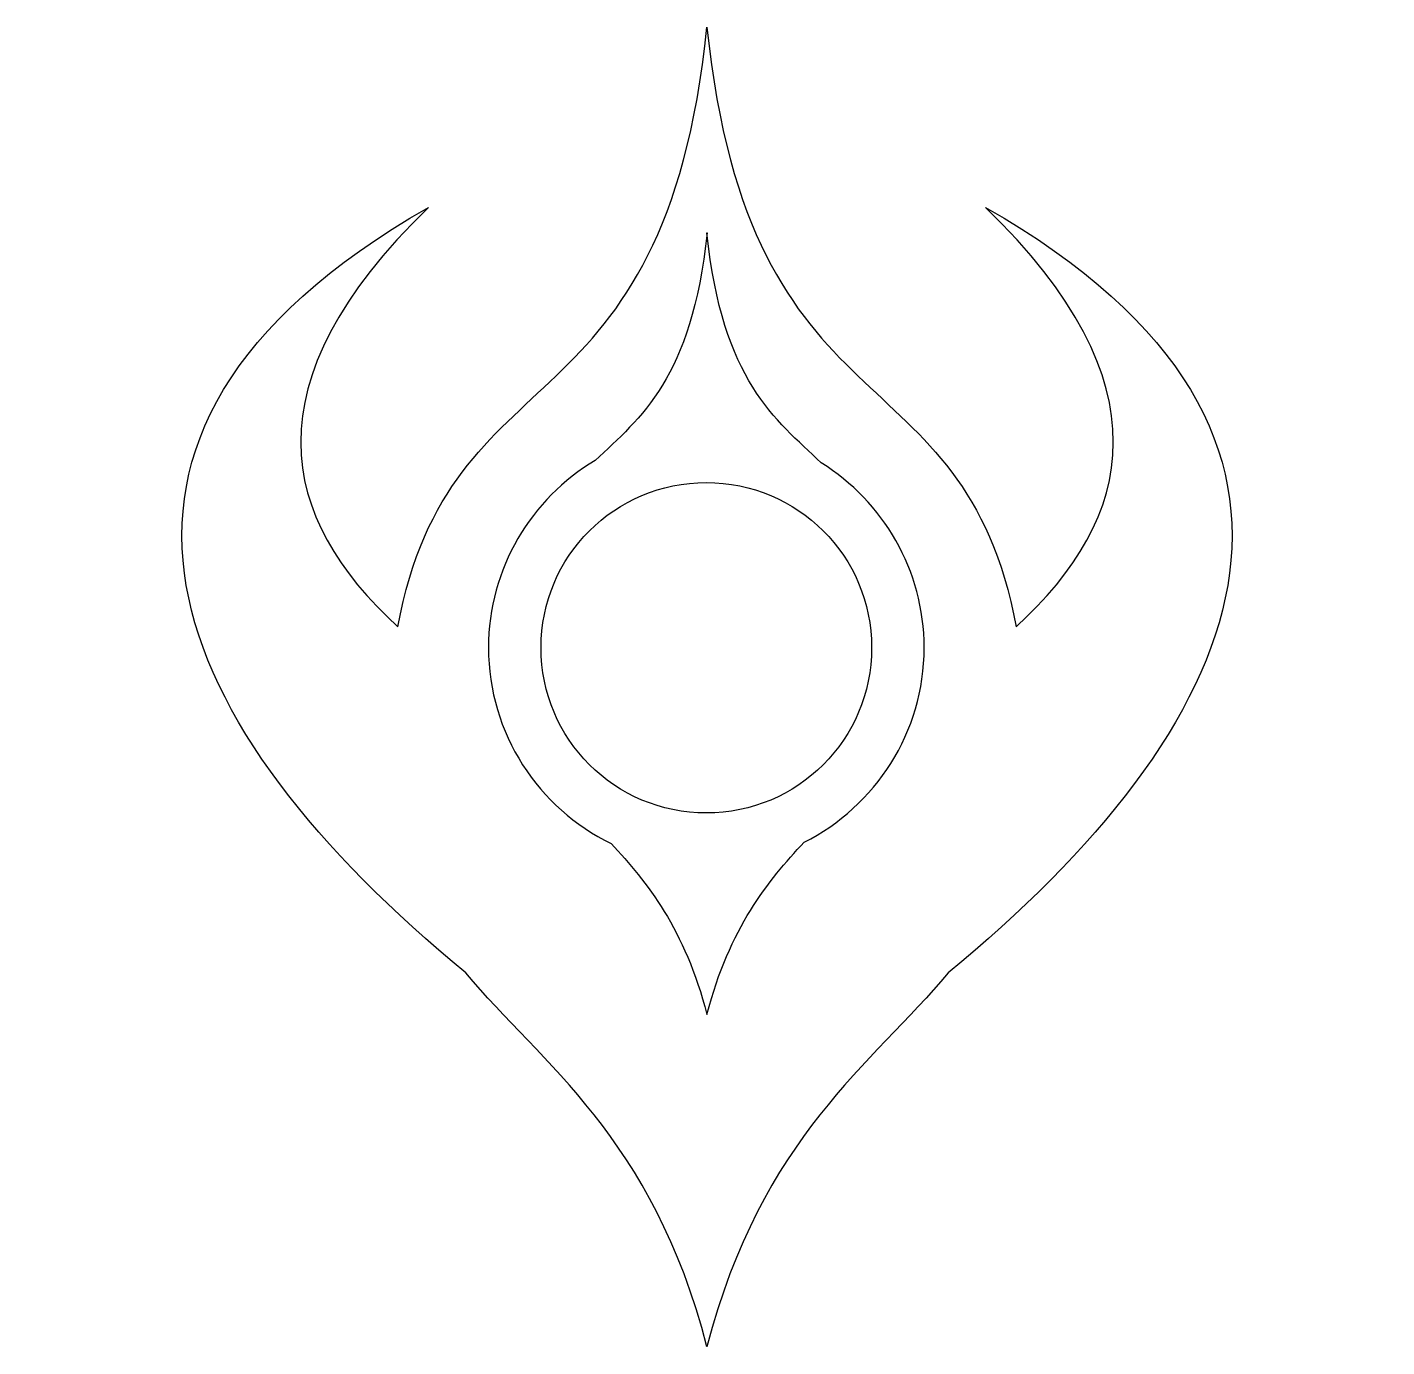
# Model space of a CAD drawing. Header units: centimetres. Extents: x -10 to 10.4, y -9.9 to 9.9.
import ezdxf

# ---------------------------------------------------------------- set-up
doc = ezdxf.new("R2010")
doc.units = ezdxf.units.CM
doc.header["$MEASUREMENT"] = 0
doc.layers.add('Layer 1', color=7, linetype='Continuous')

msp = doc.modelspace()

# ---------------------------------------------------------------- linework, layer by layer
at = {"layer": 'Layer 1'}
for points, knots in [([(0.18048, 9.88181), (-0.46106, 3.70083), (-3.66296, 5.13298), (-4.44745, 0.904), (-4.44745, 0.904), (-6.22685, 2.53025), (-6.70065, 4.55204), (-3.99145, 7.18437), (-3.99145, 7.18437), (-9.99786, 3.75299), (-7.8359, -0.65929), (-3.43011, -4.27743), (-3.43011, -4.27743), (-2.29604, -5.64059), (-0.64028, -6.7222), (0.18052, -9.87649), (0.18052, -9.87649), (1.0014, -6.7222), (2.65721, -5.64063), (3.79119, -4.27743), (3.79119, -4.27743), (8.19703, -0.65925), (10.35898, 3.75303), (4.35258, 7.18437), (4.35258, 7.18437), (7.06221, 4.55161), (6.58875, 2.52903), (4.80842, 0.90261), (4.80842, 0.90261), (4.02451, 5.13319), (0.82228, 3.70024), (0.18048, 9.88189), (0.18048, 9.88189), (0.18048, 9.88189), (0.18048, 9.88181), (0.18048, 9.88181)], [0, 0, 0, 0, 0.1, 0.1, 0.1, 0.1, 0.2, 0.2, 0.2, 0.2, 0.3, 0.3, 0.3, 0.3, 0.4, 0.4, 0.4, 0.4, 0.5, 0.5, 0.5, 0.5, 0.6, 0.6, 0.6, 0.6, 0.7, 0.7, 0.7, 0.7, 0.8, 0.8, 0.8, 0.8, 1, 1, 1, 1]), ([(0.18048, 6.80228), (0.41164, 4.57632), (1.2028, 4.01793), (1.89229, 3.35893), (1.89229, 3.35893), (2.81577, 2.78165), (3.43269, 1.7557), (3.43269, 0.59035), (3.43269, 0.59035), (3.43269, -0.68034), (2.69994, -1.78396), (1.63532, -2.3219), (1.63532, -2.3219), (1.09135, -2.90129), (0.51728, -3.60562), (0.18053, -4.89942), (0.18053, -4.89942), (-0.15192, -3.62152), (-0.71512, -2.91837), (-1.25318, -2.34299), (-1.25318, -2.34299), (-2.34014, -1.81315), (-3.09141, -0.69709), (-3.09141, 0.59034), (-3.09141, 0.59034), (-3.09141, 1.7799), (-2.44944, 2.8244), (-1.4943, 3.39451), (-1.4943, 3.39451), (-0.81371, 4.03871), (-0.04634, 4.61612), (0.18061, 6.80223), (0.18061, 6.80223), (0.18061, 6.80223), (0.18048, 6.80228), (0.18048, 6.80228)], [0, 0, 0, 0, 0.1, 0.1, 0.1, 0.1, 0.2, 0.2, 0.2, 0.2, 0.3, 0.3, 0.3, 0.3, 0.4, 0.4, 0.4, 0.4, 0.5, 0.5, 0.5, 0.5, 0.6, 0.6, 0.6, 0.6, 0.7, 0.7, 0.7, 0.7, 0.8, 0.8, 0.8, 0.8, 1, 1, 1, 1]), ([(0.16994, 3.06376), (-1.20094, 3.06376), (-2.30342, 1.96119), (-2.30342, 0.59036), (-2.30342, 0.59036), (-2.30342, -0.78061), (-1.20098, -1.88304), (0.16998, -1.88304), (0.16998, -1.88304), (1.54099, -1.88304), (2.64482, -0.7806), (2.64482, 0.59036), (2.64482, 0.59036), (2.64482, 1.96124), (1.54099, 3.06376), (0.16998, 3.06376), (0.16998, 3.06376), (0.16998, 3.06376), (0.16994, 3.06376), (0.16994, 3.06376)], [0, 0, 0, 0, 0.16666667, 0.16666667, 0.16666667, 0.16666667, 0.33333333, 0.33333333, 0.33333333, 0.33333333, 0.5, 0.5, 0.5, 0.5, 0.66666667, 0.66666667, 0.66666667, 0.66666667, 1, 1, 1, 1])]:
    msp.add_open_spline(points, degree=3, knots=knots, dxfattribs=at)

doc.saveas('drawing.dxf')
